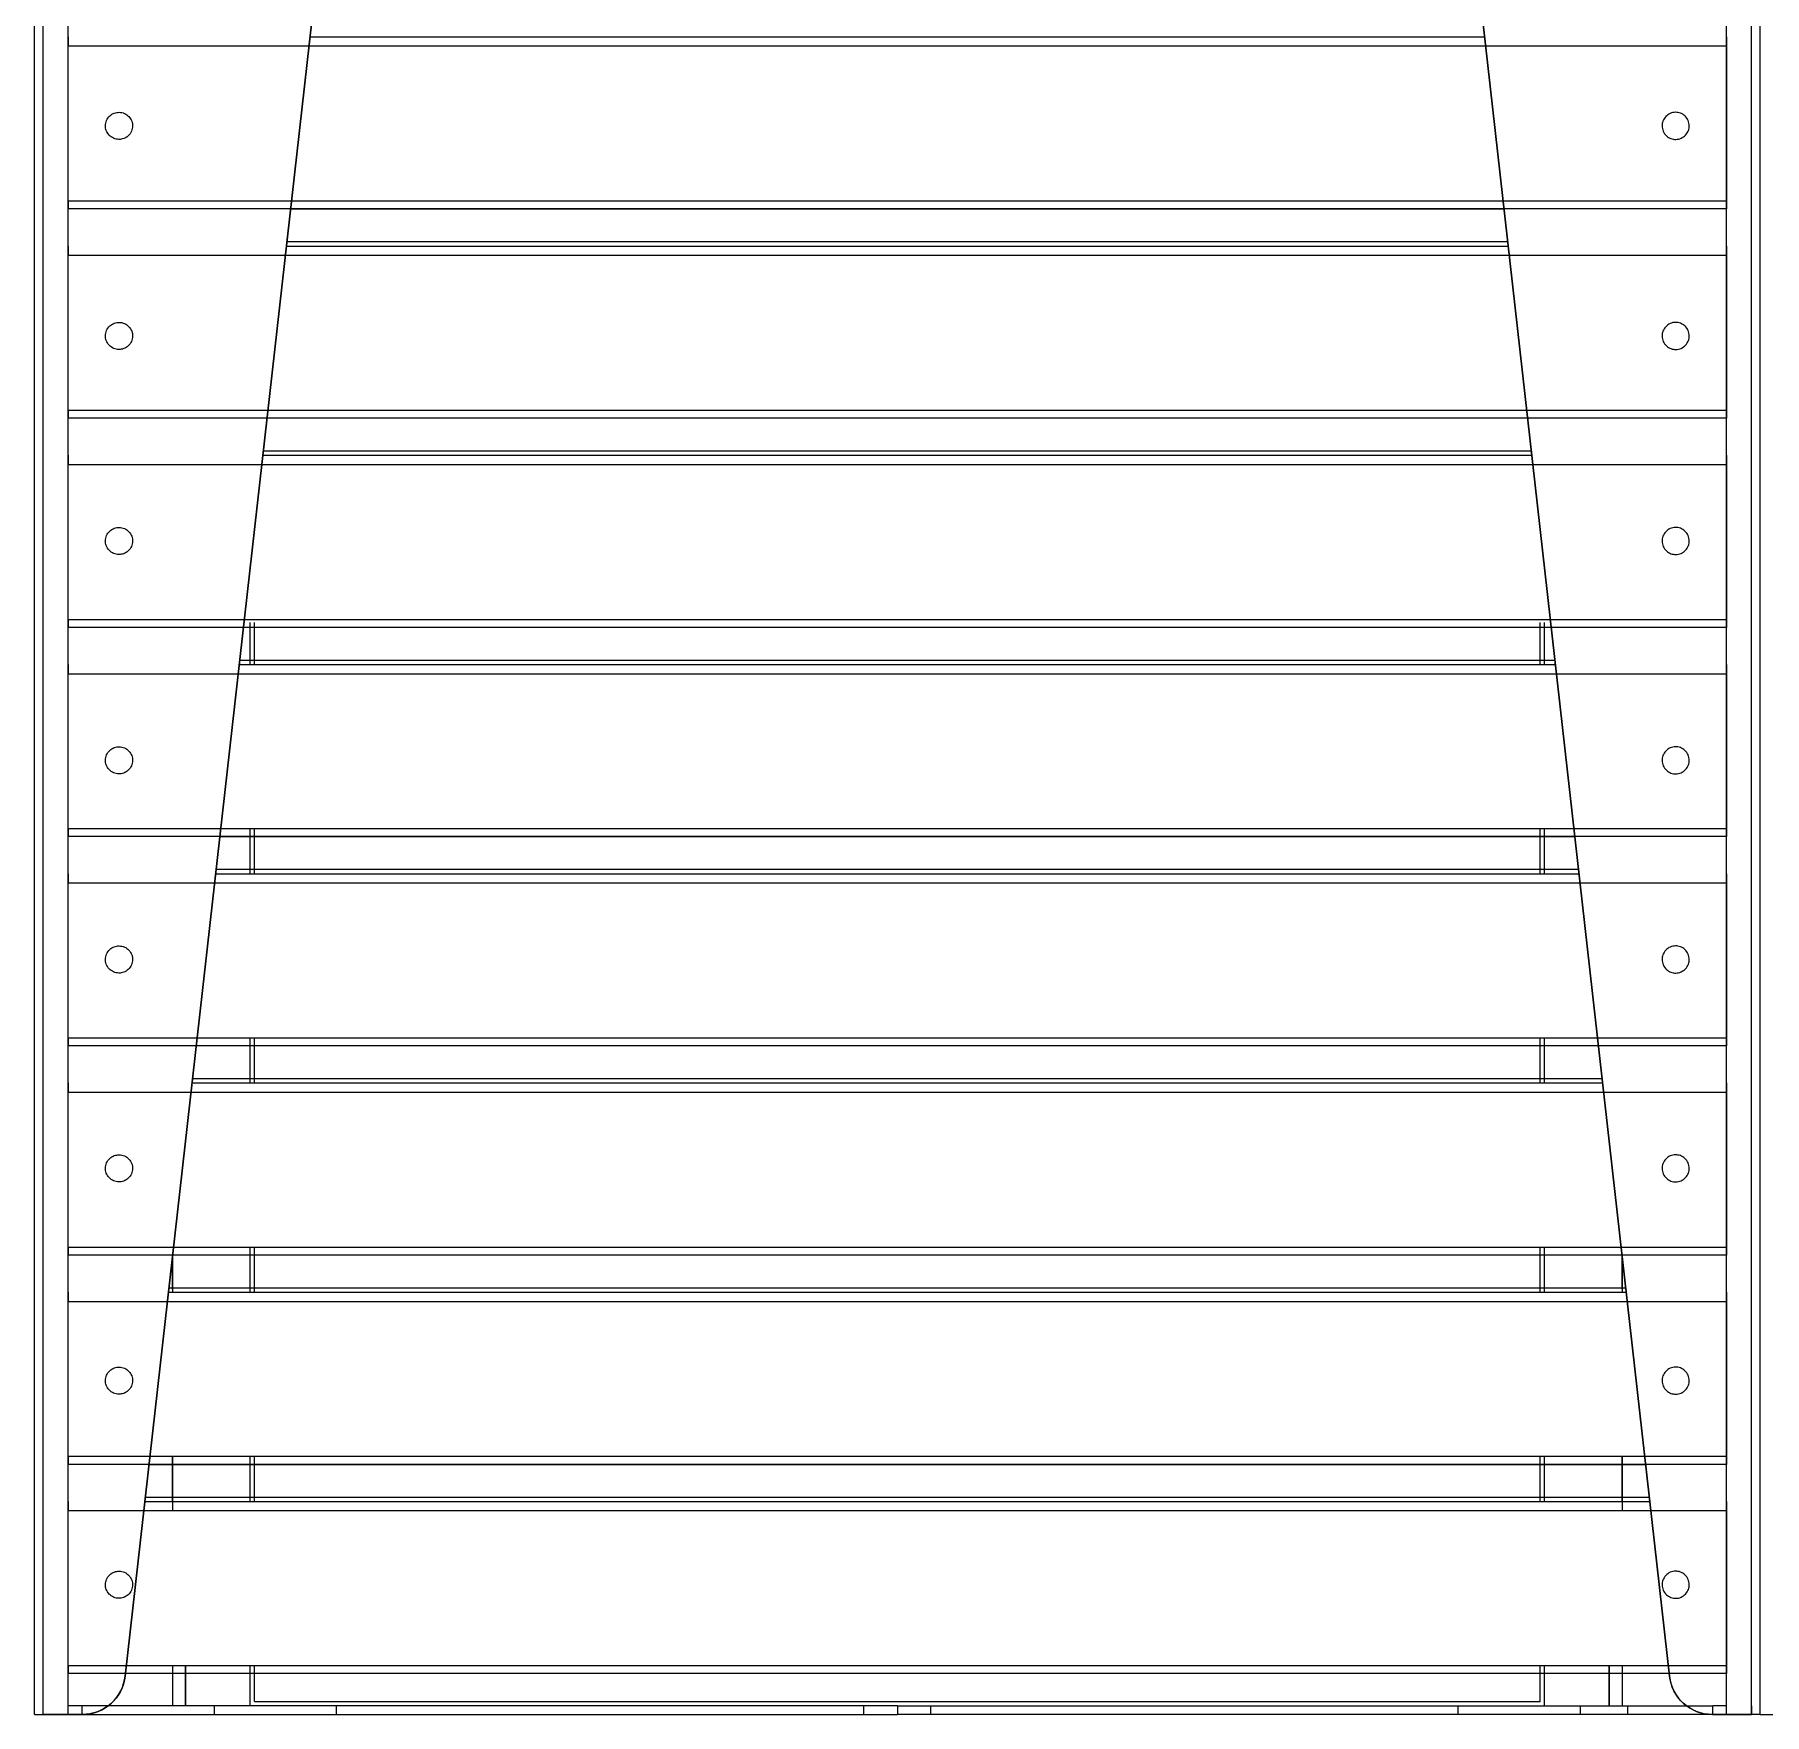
# Model space of a CAD drawing. Header units: millimetres. Extents: x 10366 to 28454, y 24552 to 29702.
# Drawn here: x 21334.5 to 21735.5, y 27511.7 to 27901.2 of the extents above; entities that cross this region are included whole.
import ezdxf

# ---------------------------------------------------------------- set-up
doc = ezdxf.new("R2010")
doc.units = ezdxf.units.MM
doc.header["$LTSCALE"] = 3
doc.layers.add('DomyÅ›lny', color=7, linetype='Continuous')

msp = doc.modelspace()

# ---------------------------------------------------------------- linework, layer by layer
at = {"layer": 'DomyÅ›lny'}
for p, q in [((21334.54, 27511.71), (21334.54, 28285.47)), ((21334.54, 27511.71), (21334.54, 28221.82)), ((21336.54, 27511.71), (21336.54, 28221.82)), ((21342.3, 27511.71), (21342.3, 28220.5)), ((21726.78, 27511.71), (21726.78, 28220.5)), ((21732.54, 27511.71), (21732.54, 28221.82)), ((21734.54, 27511.71), (21734.54, 28221.82)), ((21734.54, 27511.71), (21734.54, 28221.82)), ((21355.54, 27520.59), (21428.25, 28165.12)), ((21428.21, 28164.78), (21355.54, 27520.59)), ((21713.54, 27520.59), (21640.82, 28165.12)), ((21640.86, 28164.78), (21713.54, 27520.59)), ((21342.29, 27862.68), (21342.29, 27898.6)), ((21342.29, 27898.6), (21726.78, 27898.6)), ((21398.42, 27900.73), (21670.65, 27900.73)), ((21726.78, 27898.6), (21726.78, 27862.68)), ((21342.29, 27862.68), (21726.78, 27862.68)), ((21726.78, 27860.81), (21342.29, 27860.81)), ((21393.92, 27860.81), (21675.15, 27860.81)), ((21342.29, 27814.16), (21342.29, 27850.08)), ((21342.29, 27850.08), (21726.78, 27850.08)), ((21392.95, 27852.21), (21676.12, 27852.21)), ((21393.07, 27853.24), (21676.01, 27853.24)), ((21393.07, 27853.24), (21676.01, 27853.24)), ((21726.78, 27850.08), (21726.78, 27814.16)), ((21342.29, 27814.16), (21726.78, 27814.16)), ((21726.78, 27812.29), (21342.29, 27812.29)), ((21342.29, 27765.64), (21342.29, 27801.56)), ((21342.29, 27801.56), (21726.78, 27801.56)), ((21387.48, 27803.69), (21681.6, 27803.69)), ((21387.59, 27804.72), (21681.48, 27804.72)), ((21387.59, 27804.72), (21681.48, 27804.72)), ((21726.78, 27801.56), (21726.78, 27765.64)), ((21342.29, 27765.64), (21726.78, 27765.64)), ((21726.78, 27763.77), (21342.29, 27763.77)), ((21384.54, 27755.17), (21384.54, 27764.88)), ((21385.54, 27755.17), (21385.54, 27764.88)), ((21683.54, 27755.17), (21683.54, 27764.88)), ((21684.54, 27755.17), (21684.54, 27764.88)), ((21382, 27755.17), (21687.07, 27755.17)), ((21382.12, 27756.2), (21686.96, 27756.2)), ((21382.12, 27756.2), (21686.95, 27756.2)), ((21342.29, 27717.12), (21342.29, 27753.04)), ((21342.29, 27753.04), (21726.78, 27753.04)), ((21726.78, 27753.04), (21726.78, 27717.12)), ((21342.29, 27717.12), (21726.78, 27717.12)), ((21726.78, 27715.25), (21342.29, 27715.25)), ((21377.5, 27715.25), (21691.58, 27715.25)), ((21384.54, 27706.65), (21384.54, 27717.12)), ((21385.54, 27706.65), (21385.54, 27717.12)), ((21683.54, 27706.65), (21683.54, 27717.12)), ((21684.54, 27706.65), (21684.54, 27717.12)), ((21376.53, 27706.65), (21692.55, 27706.65)), ((21376.65, 27707.68), (21692.43, 27707.68)), ((21376.65, 27707.68), (21692.43, 27707.68)), ((21342.29, 27668.6), (21342.29, 27704.52)), ((21342.29, 27704.52), (21726.78, 27704.52)), ((21726.78, 27704.52), (21726.78, 27668.6)), ((21342.29, 27668.6), (21726.78, 27668.6)), ((21726.78, 27666.72), (21342.29, 27666.72)), ((21384.54, 27658.13), (21384.54, 27668.6)), ((21385.54, 27658.13), (21385.54, 27668.6)), ((21683.54, 27658.13), (21683.54, 27668.6)), ((21684.54, 27658.13), (21684.54, 27668.6)), ((21371.06, 27658.13), (21698.02, 27658.13)), ((21371.17, 27659.16), (21697.9, 27659.16)), ((21371.17, 27659.16), (21697.9, 27659.16)), ((21342.29, 27620.08), (21342.29, 27656)), ((21342.29, 27656), (21726.78, 27656)), ((21726.78, 27656), (21726.78, 27620.08)), ((21342.29, 27620.08), (21726.78, 27620.08)), ((21726.78, 27618.2), (21342.29, 27618.2)), ((21366.54, 27618.08), (21366.54, 27609.49)), ((21366.54, 27610.31), (21366.54, 27618.08)), ((21384.54, 27609.61), (21384.54, 27620.08)), ((21385.54, 27609.61), (21385.54, 27620.08)), ((21683.54, 27609.61), (21683.54, 27620.08)), ((21684.54, 27609.61), (21684.54, 27620.08)), ((21702.53, 27618.1), (21702.53, 27609.49)), ((21702.53, 27610.31), (21702.53, 27618.1)), ((21365.58, 27609.61), (21703.49, 27609.61)), ((21365.7, 27610.64), (21703.38, 27610.64)), ((21365.7, 27610.64), (21703.38, 27610.64)), ((21342.29, 27607.48), (21726.78, 27607.48)), ((21342.29, 27571.56), (21342.29, 27607.48)), ((21726.78, 27607.48), (21726.78, 27571.56)), ((21342.29, 27571.56), (21726.78, 27571.56)), ((21726.78, 27569.68), (21342.29, 27569.68)), ((21361.08, 27569.69), (21708, 27569.69)), ((21366.54, 27571.56), (21366.54, 27558.96)), ((21366.54, 27561.09), (21366.54, 27571.56)), ((21384.54, 27561.09), (21384.54, 27571.56)), ((21385.54, 27561.09), (21385.54, 27571.56)), ((21683.54, 27561.09), (21683.54, 27571.56)), ((21684.54, 27561.09), (21684.54, 27571.56)), ((21702.53, 27571.56), (21702.53, 27558.96)), ((21702.53, 27561.09), (21702.53, 27571.56)), ((21360.11, 27561.09), (21708.97, 27561.09)), ((21360.22, 27562.12), (21708.85, 27562.12)), ((21360.23, 27562.12), (21708.85, 27562.12)), ((21342.29, 27523.04), (21342.29, 27558.96)), ((21342.29, 27558.96), (21726.78, 27558.96)), ((21726.78, 27558.96), (21726.78, 27523.04)), ((21342.29, 27523.04), (21726.78, 27523.04)), ((21726.78, 27521.16), (21342.29, 27521.16)), ((21366.54, 27523.04), (21366.54, 27513.71)), ((21366.54, 27523.04), (21366.54, 27513.71)), ((21369.54, 27513.71), (21369.54, 27523.04)), ((21369.54, 27523.04), (21369.54, 27513.71)), ((21384.54, 27513.71), (21384.54, 27523.04)), ((21385.54, 27514.71), (21385.54, 27523.04)), ((21683.54, 27514.71), (21683.54, 27523.04)), ((21684.54, 27513.71), (21684.54, 27523.04)), ((21699.54, 27523.04), (21699.54, 27513.71)), ((21699.54, 27513.71), (21699.54, 27523.04)), ((21702.53, 27523.04), (21702.53, 27513.71)), ((21702.53, 27523.04), (21702.53, 27513.71)), ((21336.54, 27511.71), (21336.54, 27513.71)), ((21345.51, 27513.71), (21342.3, 27513.71)), ((21534.54, 27513.71), (21345.51, 27513.71)), ((21345.51, 27513.71), (21345.51, 27511.71)), ((21376.17, 27513.71), (21376.17, 27511.71)), ((21385.54, 27514.71), (21683.54, 27514.71)), ((21404.54, 27511.71), (21404.54, 27513.71)), ((21526.78, 27511.71), (21526.78, 27513.71)), ((21534.54, 27513.71), (21534.54, 27511.71)), ((21534.54, 27513.71), (21723.56, 27513.71)), ((21534.54, 27513.71), (21534.54, 27511.71)), ((21542.3, 27511.71), (21542.3, 27513.71)), ((21664.54, 27511.71), (21664.54, 27513.71)), ((21692.91, 27511.71), (21692.91, 27513.71)), ((21703.91, 27511.71), (21703.91, 27513.71)), ((21723.56, 27511.71), (21723.56, 27513.71)), ((21726.78, 27513.71), (21723.56, 27513.71)), ((21732.54, 27513.71), (21732.54, 27511.71)), ((21336.54, 27511.71), (21345.51, 27511.71)), ((21342.3, 27511.71), (21345.6, 27511.71)), ((21345.6, 27511.71), (21342.3, 27511.71)), ((21345.51, 27511.71), (21534.54, 27511.71)), ((21723.56, 27511.71), (21534.54, 27511.71)), ((21726.78, 27511.71), (21723.47, 27511.71)), ((21723.47, 27511.71), (21726.78, 27511.71)), ((21723.56, 27511.71), (21732.54, 27511.71))]:
    msp.add_line(p, q, dxfattribs=at)
for points in [[(21342.29, 27900.73, 0), (21342.29, 27900.7, 0), (21342.29, 27900.6, 0), (21342.29, 27900.17, 0), (21342.29, 27898.6, 0)], [(21726.78, 27900.73, 0), (21726.78, 27900.7, 0), (21726.78, 27900.6, 0), (21726.78, 27900.17, 0), (21726.78, 27898.6, 0)], [(21342.29, 27862.68, 0), (21342.29, 27861.29, 0), (21342.29, 27860.91, 0), (21342.29, 27860.82, 0), (21342.29, 27860.81, 0), (21342.29, 27860.81, 0), (21342.29, 27860.81, 0), (21342.29, 27860.81, 0), (21342.29, 27860.81, 0), (21342.29, 27860.81, 0), (21342.29, 27860.81, 0), (21342.29, 27860.81, 0), (21342.29, 27860.81, 0), (21342.29, 27860.81, 0), (21342.29, 27860.81, 0), (21342.29, 27860.81, 0), (21342.29, 27860.81, 0), (21342.29, 27860.81, 0), (21342.29, 27860.81, 0), (21342.29, 27860.81, 0), (21342.29, 27860.81, 0), (21342.29, 27860.81, 0), (21342.29, 27860.81, 0)], [(21726.78, 27862.68, 0), (21726.78, 27861.29, 0), (21726.78, 27860.91, 0), (21726.78, 27860.82, 0), (21726.78, 27860.81, 0), (21726.78, 27860.81, 0), (21726.78, 27860.81, 0), (21726.78, 27860.81, 0), (21726.78, 27860.81, 0), (21726.78, 27860.81, 0), (21726.78, 27860.81, 0), (21726.78, 27860.81, 0), (21726.78, 27860.81, 0), (21726.78, 27860.81, 0), (21726.78, 27860.81, 0), (21726.78, 27860.81, 0), (21726.78, 27860.81, 0), (21726.78, 27860.81, 0), (21726.78, 27860.81, 0), (21726.78, 27860.81, 0), (21726.78, 27860.81, 0), (21726.78, 27860.81, 0), (21726.78, 27860.81, 0)], [(21342.29, 27852.21, 0), (21342.29, 27852.18, 0), (21342.29, 27852.08, 0), (21342.29, 27851.65, 0), (21342.29, 27850.08, 0)], [(21726.78, 27852.21, 0), (21726.78, 27852.18, 0), (21726.78, 27852.08, 0), (21726.78, 27851.65, 0), (21726.78, 27850.08, 0)], [(21342.29, 27814.16, 0), (21342.29, 27812.77, 0), (21342.29, 27812.39, 0), (21342.29, 27812.3, 0), (21342.29, 27812.29, 0), (21342.29, 27812.29, 0), (21342.29, 27812.29, 0), (21342.29, 27812.29, 0), (21342.29, 27812.29, 0), (21342.29, 27812.29, 0), (21342.29, 27812.29, 0), (21342.29, 27812.29, 0), (21342.29, 27812.29, 0), (21342.29, 27812.29, 0), (21342.29, 27812.29, 0), (21342.29, 27812.29, 0), (21342.29, 27812.29, 0), (21342.29, 27812.29, 0), (21342.29, 27812.29, 0), (21342.29, 27812.29, 0), (21342.29, 27812.29, 0), (21342.29, 27812.29, 0), (21342.29, 27812.29, 0)], [(21726.78, 27814.16, 0), (21726.78, 27812.77, 0), (21726.78, 27812.39, 0), (21726.78, 27812.3, 0), (21726.78, 27812.29, 0), (21726.78, 27812.29, 0), (21726.78, 27812.29, 0), (21726.78, 27812.29, 0), (21726.78, 27812.29, 0), (21726.78, 27812.29, 0), (21726.78, 27812.29, 0), (21726.78, 27812.29, 0), (21726.78, 27812.29, 0), (21726.78, 27812.29, 0), (21726.78, 27812.29, 0), (21726.78, 27812.29, 0), (21726.78, 27812.29, 0), (21726.78, 27812.29, 0), (21726.78, 27812.29, 0), (21726.78, 27812.29, 0), (21726.78, 27812.29, 0), (21726.78, 27812.29, 0), (21726.78, 27812.29, 0)], [(21342.29, 27803.69, 0), (21342.29, 27803.66, 0), (21342.29, 27803.56, 0), (21342.29, 27803.13, 0), (21342.29, 27801.56, 0)], [(21726.78, 27803.69, 0), (21726.78, 27803.66, 0), (21726.78, 27803.56, 0), (21726.78, 27803.13, 0), (21726.78, 27801.56, 0)], [(21342.29, 27765.64, 0), (21342.29, 27764.25, 0), (21342.29, 27763.87, 0), (21342.29, 27763.78, 0), (21342.29, 27763.77, 0), (21342.29, 27763.77, 0), (21342.29, 27763.77, 0), (21342.29, 27763.77, 0), (21342.29, 27763.77, 0), (21342.29, 27763.77, 0), (21342.29, 27763.77, 0), (21342.29, 27763.77, 0), (21342.29, 27763.77, 0), (21342.29, 27763.77, 0), (21342.29, 27763.77, 0), (21342.29, 27763.77, 0), (21342.29, 27763.77, 0), (21342.29, 27763.77, 0), (21342.29, 27763.77, 0), (21342.29, 27763.77, 0), (21342.29, 27763.77, 0), (21342.29, 27763.77, 0), (21342.29, 27763.77, 0)], [(21726.78, 27765.64, 0), (21726.78, 27764.25, 0), (21726.78, 27763.87, 0), (21726.78, 27763.78, 0), (21726.78, 27763.77, 0), (21726.78, 27763.77, 0), (21726.78, 27763.77, 0), (21726.78, 27763.77, 0), (21726.78, 27763.77, 0), (21726.78, 27763.77, 0), (21726.78, 27763.77, 0), (21726.78, 27763.77, 0), (21726.78, 27763.77, 0), (21726.78, 27763.77, 0), (21726.78, 27763.77, 0), (21726.78, 27763.77, 0), (21726.78, 27763.77, 0), (21726.78, 27763.77, 0), (21726.78, 27763.77, 0), (21726.78, 27763.77, 0), (21726.78, 27763.77, 0), (21726.78, 27763.77, 0), (21726.78, 27763.77, 0)], [(21342.29, 27755.17, 0), (21342.29, 27755.14, 0), (21342.29, 27755.04, 0), (21342.29, 27754.61, 0), (21342.29, 27753.04, 0)], [(21726.78, 27755.17, 0), (21726.78, 27755.14, 0), (21726.78, 27755.04, 0), (21726.78, 27754.61, 0), (21726.78, 27753.04, 0)], [(21342.29, 27717.12, 0), (21342.29, 27715.73, 0), (21342.29, 27715.35, 0), (21342.29, 27715.26, 0), (21342.29, 27715.25, 0), (21342.29, 27715.25, 0), (21342.29, 27715.25, 0), (21342.29, 27715.25, 0), (21342.29, 27715.25, 0), (21342.29, 27715.25, 0), (21342.29, 27715.25, 0), (21342.29, 27715.25, 0), (21342.29, 27715.25, 0), (21342.29, 27715.25, 0), (21342.29, 27715.25, 0), (21342.29, 27715.25, 0), (21342.29, 27715.25, 0), (21342.29, 27715.25, 0), (21342.29, 27715.25, 0), (21342.29, 27715.25, 0), (21342.29, 27715.25, 0), (21342.29, 27715.25, 0), (21342.29, 27715.25, 0)], [(21726.78, 27717.12, 0), (21726.78, 27715.73, 0), (21726.78, 27715.35, 0), (21726.78, 27715.26, 0), (21726.78, 27715.25, 0), (21726.78, 27715.25, 0), (21726.78, 27715.25, 0), (21726.78, 27715.25, 0), (21726.78, 27715.25, 0), (21726.78, 27715.25, 0), (21726.78, 27715.25, 0), (21726.78, 27715.25, 0), (21726.78, 27715.25, 0), (21726.78, 27715.25, 0), (21726.78, 27715.25, 0), (21726.78, 27715.25, 0), (21726.78, 27715.25, 0), (21726.78, 27715.25, 0), (21726.78, 27715.25, 0), (21726.78, 27715.25, 0), (21726.78, 27715.25, 0), (21726.78, 27715.25, 0), (21726.78, 27715.25, 0)], [(21342.29, 27706.65, 0), (21342.29, 27706.62, 0), (21342.29, 27706.52, 0), (21342.29, 27706.09, 0), (21342.29, 27704.52, 0)], [(21726.78, 27706.65, 0), (21726.78, 27706.62, 0), (21726.78, 27706.52, 0), (21726.78, 27706.09, 0), (21726.78, 27704.52, 0)], [(21342.29, 27668.6, 0), (21342.29, 27667.21, 0), (21342.29, 27666.83, 0), (21342.29, 27666.74, 0), (21342.29, 27666.73, 0), (21342.29, 27666.72, 0), (21342.29, 27666.72, 0), (21342.29, 27666.72, 0), (21342.29, 27666.72, 0), (21342.29, 27666.72, 0), (21342.29, 27666.72, 0), (21342.29, 27666.72, 0), (21342.29, 27666.72, 0), (21342.29, 27666.72, 0), (21342.29, 27666.72, 0), (21342.29, 27666.72, 0), (21342.29, 27666.72, 0), (21342.29, 27666.72, 0), (21342.29, 27666.72, 0), (21342.29, 27666.72, 0), (21342.29, 27666.72, 0), (21342.29, 27666.73, 0), (21342.29, 27666.73, 0)], [(21726.78, 27668.6, 0), (21726.78, 27667.21, 0), (21726.78, 27666.83, 0), (21726.78, 27666.74, 0), (21726.78, 27666.73, 0), (21726.78, 27666.72, 0), (21726.78, 27666.72, 0), (21726.78, 27666.72, 0), (21726.78, 27666.72, 0), (21726.78, 27666.72, 0), (21726.78, 27666.72, 0), (21726.78, 27666.72, 0), (21726.78, 27666.72, 0), (21726.78, 27666.72, 0), (21726.78, 27666.72, 0), (21726.78, 27666.72, 0), (21726.78, 27666.72, 0), (21726.78, 27666.72, 0), (21726.78, 27666.72, 0), (21726.78, 27666.72, 0), (21726.78, 27666.72, 0), (21726.78, 27666.73, 0), (21726.78, 27666.73, 0)], [(21342.29, 27658.13, 0), (21342.29, 27658.1, 0), (21342.29, 27658, 0), (21342.29, 27657.57, 0), (21342.29, 27656, 0)], [(21726.78, 27658.13, 0), (21726.78, 27658.1, 0), (21726.78, 27658, 0), (21726.78, 27657.57, 0), (21726.78, 27656, 0)], [(21342.29, 27620.08, 0), (21342.29, 27618.69, 0), (21342.29, 27618.31, 0), (21342.29, 27618.22, 0), (21342.29, 27618.21, 0), (21342.29, 27618.2, 0), (21342.29, 27618.2, 0), (21342.29, 27618.2, 0), (21342.29, 27618.2, 0), (21342.29, 27618.2, 0), (21342.29, 27618.2, 0), (21342.29, 27618.2, 0), (21342.29, 27618.2, 0), (21342.29, 27618.2, 0), (21342.29, 27618.2, 0), (21342.29, 27618.2, 0), (21342.29, 27618.2, 0), (21342.29, 27618.2, 0), (21342.29, 27618.2, 0), (21342.29, 27618.2, 0), (21342.29, 27618.2, 0), (21342.29, 27618.21, 0), (21342.29, 27618.21, 0)], [(21726.78, 27620.08, 0), (21726.78, 27618.69, 0), (21726.78, 27618.31, 0), (21726.78, 27618.22, 0), (21726.78, 27618.21, 0), (21726.78, 27618.2, 0), (21726.78, 27618.2, 0), (21726.78, 27618.2, 0), (21726.78, 27618.2, 0), (21726.78, 27618.2, 0), (21726.78, 27618.2, 0), (21726.78, 27618.2, 0), (21726.78, 27618.2, 0), (21726.78, 27618.2, 0), (21726.78, 27618.2, 0), (21726.78, 27618.2, 0), (21726.78, 27618.2, 0), (21726.78, 27618.2, 0), (21726.78, 27618.2, 0), (21726.78, 27618.2, 0), (21726.78, 27618.2, 0), (21726.78, 27618.21, 0), (21726.78, 27618.21, 0)], [(21342.29, 27609.61, 0), (21342.29, 27609.58, 0), (21342.29, 27609.48, 0), (21342.29, 27609.05, 0), (21342.29, 27607.48, 0)], [(21726.78, 27609.61, 0), (21726.78, 27609.58, 0), (21726.78, 27609.48, 0), (21726.78, 27609.05, 0), (21726.78, 27607.48, 0)], [(21342.29, 27571.56, 0), (21342.29, 27570.17, 0), (21342.29, 27569.79, 0), (21342.29, 27569.7, 0), (21342.29, 27569.69, 0), (21342.29, 27569.68, 0), (21342.29, 27569.68, 0), (21342.29, 27569.68, 0), (21342.29, 27569.68, 0), (21342.29, 27569.68, 0), (21342.29, 27569.68, 0), (21342.29, 27569.68, 0), (21342.29, 27569.68, 0), (21342.29, 27569.68, 0), (21342.29, 27569.68, 0), (21342.29, 27569.68, 0), (21342.29, 27569.68, 0), (21342.29, 27569.68, 0), (21342.29, 27569.68, 0), (21342.29, 27569.68, 0), (21342.29, 27569.68, 0), (21342.29, 27569.69, 0), (21342.29, 27569.69, 0)], [(21726.78, 27571.56, 0), (21726.78, 27570.17, 0), (21726.78, 27569.79, 0), (21726.78, 27569.7, 0), (21726.78, 27569.69, 0), (21726.78, 27569.68, 0), (21726.78, 27569.68, 0), (21726.78, 27569.68, 0), (21726.78, 27569.68, 0), (21726.78, 27569.68, 0), (21726.78, 27569.68, 0), (21726.78, 27569.68, 0), (21726.78, 27569.68, 0), (21726.78, 27569.68, 0), (21726.78, 27569.68, 0), (21726.78, 27569.68, 0), (21726.78, 27569.68, 0), (21726.78, 27569.68, 0), (21726.78, 27569.68, 0), (21726.78, 27569.68, 0), (21726.78, 27569.68, 0), (21726.78, 27569.69, 0), (21726.78, 27569.69, 0)], [(21342.29, 27561.09, 0), (21342.29, 27561.06, 0), (21342.29, 27560.96, 0), (21342.29, 27560.53, 0), (21342.29, 27558.96, 0)], [(21726.78, 27561.09, 0), (21726.78, 27561.06, 0), (21726.78, 27560.96, 0), (21726.78, 27560.53, 0), (21726.78, 27558.96, 0)], [(21342.29, 27523.04, 0), (21342.29, 27521.65, 0), (21342.29, 27521.27, 0), (21342.29, 27521.18, 0), (21342.29, 27521.17, 0), (21342.29, 27521.16, 0), (21342.29, 27521.16, 0), (21342.29, 27521.16, 0), (21342.29, 27521.16, 0), (21342.29, 27521.16, 0), (21342.29, 27521.16, 0), (21342.29, 27521.16, 0), (21342.29, 27521.16, 0), (21342.29, 27521.16, 0), (21342.29, 27521.16, 0), (21342.29, 27521.16, 0), (21342.29, 27521.16, 0), (21342.29, 27521.16, 0), (21342.29, 27521.16, 0), (21342.29, 27521.16, 0), (21342.29, 27521.16, 0), (21342.29, 27521.17, 0), (21342.29, 27521.17, 0)], [(21726.78, 27523.04, 0), (21726.78, 27521.65, 0), (21726.78, 27521.27, 0), (21726.78, 27521.18, 0), (21726.78, 27521.17, 0), (21726.78, 27521.16, 0), (21726.78, 27521.16, 0), (21726.78, 27521.16, 0), (21726.78, 27521.16, 0), (21726.78, 27521.16, 0), (21726.78, 27521.16, 0), (21726.78, 27521.16, 0), (21726.78, 27521.16, 0), (21726.78, 27521.16, 0), (21726.78, 27521.16, 0), (21726.78, 27521.16, 0), (21726.78, 27521.16, 0), (21726.78, 27521.16, 0), (21726.78, 27521.16, 0), (21726.78, 27521.16, 0), (21726.78, 27521.16, 0), (21726.78, 27521.17, 0), (21726.78, 27521.17, 0)], [(21355.54, 27520.59, 0), (21355.39, 27519.66, 0), (21355.16, 27518.76, 0), (21354.84, 27517.88, 0), (21354.45, 27517.04, 0), (21353.98, 27516.25, 0), (21353.44, 27515.5, 0), (21352.84, 27514.81, 0), (21352.19, 27514.18, 0), (21351.48, 27513.61, 0), (21350.72, 27513.12, 0), (21349.93, 27512.69, 0), (21349.1, 27512.34, 0), (21348.25, 27512.06, 0), (21347.38, 27511.87, 0), (21346.51, 27511.75, 0), (21345.6, 27511.71, 0)], [(21345.6, 27511.71, 0), (21346.54, 27511.75, 0), (21347.47, 27511.88, 0), (21348.37, 27512.1, 0), (21349.25, 27512.4, 0), (21350.1, 27512.77, 0), (21350.9, 27513.22, 0), (21351.65, 27513.74, 0), (21352.35, 27514.33, 0), (21352.99, 27514.97, 0), (21353.57, 27515.67, 0), (21354.08, 27516.4, 0), (21354.52, 27517.19, 0), (21354.89, 27518, 0), (21355.18, 27518.84, 0), (21355.4, 27519.69, 0), (21355.54, 27520.59, 0)], [(21723.47, 27511.71, 0), (21722.53, 27511.75, 0), (21721.61, 27511.88, 0), (21720.7, 27512.1, 0), (21719.82, 27512.4, 0), (21718.98, 27512.77, 0), (21718.18, 27513.22, 0), (21717.42, 27513.74, 0), (21716.72, 27514.33, 0), (21716.08, 27514.97, 0), (21715.5, 27515.67, 0), (21714.99, 27516.4, 0), (21714.55, 27517.19, 0), (21714.19, 27518, 0), (21713.89, 27518.84, 0), (21713.68, 27519.69, 0), (21713.54, 27520.59, 0)], [(21713.54, 27520.59, 0), (21713.69, 27519.66, 0), (21713.92, 27518.76, 0), (21714.23, 27517.88, 0), (21714.63, 27517.04, 0), (21715.1, 27516.25, 0), (21715.63, 27515.5, 0), (21716.23, 27514.81, 0), (21716.89, 27514.18, 0), (21717.6, 27513.61, 0), (21718.36, 27513.12, 0), (21719.15, 27512.69, 0), (21719.98, 27512.34, 0), (21720.82, 27512.06, 0), (21721.7, 27511.87, 0), (21722.57, 27511.75, 0), (21723.47, 27511.71, 0)], [(21334.54, 27511.71, 0), (21334.54, 27511.71, 0), (21334.54, 27511.71, 0), (21334.54, 27511.71, 0), (21334.54, 27511.71, 0), (21334.54, 27511.71, 0), (21334.54, 27511.71, 0), (21334.54, 27511.71, 0), (21334.54, 27511.71, 0), (21334.54, 27511.71, 0), (21334.54, 27511.71, 0), (21334.55, 27511.71, 0), (21334.68, 27511.71, 0), (21335.33, 27511.71, 0), (21342.3, 27511.71, 0)], [(21342.3, 27511.71, 0), (21336.54, 27511.71, 0)], [(21726.78, 27511.71, 0), (21732.54, 27511.71, 0)], [(21734.54, 27511.71, 0), (21734.54, 27511.71, 0), (21734.54, 27511.71, 0), (21734.54, 27511.71, 0), (21734.54, 27511.71, 0), (21734.54, 27511.71, 0), (21734.54, 27511.71, 0), (21734.54, 27511.71, 0), (21734.54, 27511.71, 0), (21734.54, 27511.71, 0), (21734.53, 27511.71, 0), (21734.52, 27511.71, 0), (21734.39, 27511.71, 0), (21733.74, 27511.71, 0), (21726.78, 27511.71, 0)], [(21734.54, 27511.71, 0), (21734.54, 27511.71, 0), (21734.54, 27511.71, 0), (21734.54, 27511.71, 0), (21734.54, 27511.71, 0), (21734.54, 27511.71, 0), (21734.54, 27511.71, 0), (21734.54, 27511.71, 0), (21734.54, 27511.71, 0), (21734.54, 27511.71, 0), (21734.54, 27511.71, 0), (21734.55, 27511.71, 0), (21734.68, 27511.71, 0), (21735.33, 27511.71, 0), (21742.3, 27511.71, 0)]]:
    msp.add_polyline3d(points, dxfattribs=at)
for points in [[(21351, 27879.55, 0), (21350.96, 27879.83, 0), (21350.95, 27880.12, 0), (21350.97, 27880.42, 0), (21351.02, 27880.73, 0), (21351.1, 27881.03, 0), (21351.21, 27881.33, 0), (21351.36, 27881.62, 0), (21351.53, 27881.9, 0), (21351.73, 27882.15, 0), (21351.96, 27882.38, 0), (21352.21, 27882.59, 0), (21352.47, 27882.77, 0), (21352.74, 27882.91, 0), (21353.02, 27883.03, 0), (21353.3, 27883.12, 0), (21353.57, 27883.18, 0), (21353.85, 27883.21, 0), (21354.15, 27883.22, 0), (21354.45, 27883.2, 0), (21354.75, 27883.16, 0), (21355.06, 27883.08, 0), (21355.36, 27882.96, 0), (21355.65, 27882.82, 0), (21355.92, 27882.65, 0), (21356.18, 27882.44, 0), (21356.41, 27882.22, 0), (21356.62, 27881.97, 0), (21356.79, 27881.71, 0), (21356.94, 27881.44, 0), (21357.06, 27881.17, 0), (21357.15, 27880.89, 0), (21357.21, 27880.61, 0), (21357.24, 27880.33, 0), (21357.25, 27880.04, 0), (21357.24, 27879.74, 0), (21357.19, 27879.43, 0), (21357.11, 27879.13, 0), (21356.99, 27878.83, 0), (21356.85, 27878.54, 0), (21356.68, 27878.26, 0), (21356.47, 27878.01, 0), (21356.25, 27877.78, 0), (21356, 27877.57, 0), (21355.74, 27877.39, 0), (21355.47, 27877.25, 0), (21355.19, 27877.13, 0), (21354.91, 27877.04, 0), (21354.64, 27876.98, 0), (21354.35, 27876.95, 0), (21354.06, 27876.94, 0), (21353.76, 27876.96, 0), (21353.46, 27877, 0), (21353.15, 27877.08, 0), (21352.85, 27877.2, 0), (21352.56, 27877.34, 0), (21352.28, 27877.51, 0), (21352.03, 27877.72, 0), (21351.8, 27877.94, 0), (21351.59, 27878.19, 0), (21351.41, 27878.45, 0), (21351.27, 27878.72, 0), (21351.15, 27878.99, 0), (21351.06, 27879.27, 0)], [(21718.07, 27879.55, 0), (21718.11, 27879.83, 0), (21718.12, 27880.12, 0), (21718.1, 27880.42, 0), (21718.05, 27880.73, 0), (21717.97, 27881.03, 0), (21717.86, 27881.33, 0), (21717.71, 27881.62, 0), (21717.54, 27881.9, 0), (21717.34, 27882.15, 0), (21717.11, 27882.38, 0), (21716.87, 27882.59, 0), (21716.61, 27882.77, 0), (21716.33, 27882.91, 0), (21716.06, 27883.03, 0), (21715.78, 27883.12, 0), (21715.5, 27883.18, 0), (21715.22, 27883.21, 0), (21714.93, 27883.22, 0), (21714.63, 27883.2, 0), (21714.32, 27883.16, 0), (21714.01, 27883.08, 0), (21713.71, 27882.96, 0), (21713.42, 27882.82, 0), (21713.15, 27882.65, 0), (21712.89, 27882.44, 0), (21712.66, 27882.22, 0), (21712.45, 27881.97, 0), (21712.28, 27881.71, 0), (21712.13, 27881.44, 0), (21712.01, 27881.17, 0), (21711.92, 27880.89, 0), (21711.86, 27880.61, 0), (21711.83, 27880.33, 0), (21711.82, 27880.04, 0), (21711.84, 27879.74, 0), (21711.89, 27879.43, 0), (21711.97, 27879.13, 0), (21712.08, 27878.83, 0), (21712.22, 27878.54, 0), (21712.4, 27878.26, 0), (21712.6, 27878.01, 0), (21712.82, 27877.78, 0), (21713.07, 27877.57, 0), (21713.33, 27877.39, 0), (21713.6, 27877.25, 0), (21713.88, 27877.13, 0), (21714.16, 27877.04, 0), (21714.44, 27876.98, 0), (21714.72, 27876.95, 0), (21715.01, 27876.94, 0), (21715.31, 27876.96, 0), (21715.62, 27877, 0), (21715.92, 27877.08, 0), (21716.22, 27877.2, 0), (21716.51, 27877.34, 0), (21716.79, 27877.51, 0), (21717.04, 27877.72, 0), (21717.28, 27877.94, 0), (21717.48, 27878.19, 0), (21717.66, 27878.45, 0), (21717.81, 27878.72, 0), (21717.92, 27878.99, 0), (21718.01, 27879.27, 0)], [(21351, 27830.84, 0), (21350.96, 27831.12, 0), (21350.95, 27831.41, 0), (21350.97, 27831.71, 0), (21351.02, 27832.01, 0), (21351.1, 27832.32, 0), (21351.21, 27832.62, 0), (21351.36, 27832.91, 0), (21351.53, 27833.18, 0), (21351.73, 27833.44, 0), (21351.96, 27833.67, 0), (21352.21, 27833.87, 0), (21352.47, 27834.05, 0), (21352.74, 27834.2, 0), (21353.02, 27834.32, 0), (21353.3, 27834.4, 0), (21353.57, 27834.46, 0), (21353.85, 27834.5, 0), (21354.15, 27834.51, 0), (21354.45, 27834.49, 0), (21354.75, 27834.44, 0), (21355.06, 27834.36, 0), (21355.36, 27834.25, 0), (21355.65, 27834.11, 0), (21355.92, 27833.93, 0), (21356.18, 27833.73, 0), (21356.41, 27833.51, 0), (21356.62, 27833.26, 0), (21356.79, 27833, 0), (21356.94, 27832.73, 0), (21357.06, 27832.45, 0), (21357.15, 27832.17, 0), (21357.21, 27831.9, 0), (21357.24, 27831.62, 0), (21357.25, 27831.32, 0), (21357.24, 27831.02, 0), (21357.19, 27830.72, 0), (21357.11, 27830.41, 0), (21356.99, 27830.11, 0), (21356.85, 27829.83, 0), (21356.68, 27829.55, 0), (21356.47, 27829.3, 0), (21356.25, 27829.06, 0), (21356, 27828.86, 0), (21355.74, 27828.68, 0), (21355.47, 27828.53, 0), (21355.19, 27828.42, 0), (21354.91, 27828.33, 0), (21354.64, 27828.27, 0), (21354.35, 27828.23, 0), (21354.06, 27828.22, 0), (21353.76, 27828.24, 0), (21353.46, 27828.29, 0), (21353.15, 27828.37, 0), (21352.85, 27828.48, 0), (21352.56, 27828.63, 0), (21352.28, 27828.8, 0), (21352.03, 27829, 0), (21351.8, 27829.23, 0), (21351.59, 27829.47, 0), (21351.41, 27829.73, 0), (21351.27, 27830, 0), (21351.15, 27830.28, 0), (21351.06, 27830.56, 0)], [(21718.07, 27830.84, 0), (21718.11, 27831.12, 0), (21718.12, 27831.41, 0), (21718.1, 27831.71, 0), (21718.05, 27832.01, 0), (21717.97, 27832.32, 0), (21717.86, 27832.62, 0), (21717.71, 27832.91, 0), (21717.54, 27833.18, 0), (21717.34, 27833.44, 0), (21717.11, 27833.67, 0), (21716.87, 27833.87, 0), (21716.61, 27834.05, 0), (21716.33, 27834.2, 0), (21716.06, 27834.32, 0), (21715.78, 27834.4, 0), (21715.5, 27834.46, 0), (21715.22, 27834.5, 0), (21714.93, 27834.51, 0), (21714.63, 27834.49, 0), (21714.32, 27834.44, 0), (21714.01, 27834.36, 0), (21713.71, 27834.25, 0), (21713.42, 27834.11, 0), (21713.15, 27833.93, 0), (21712.89, 27833.73, 0), (21712.66, 27833.51, 0), (21712.45, 27833.26, 0), (21712.28, 27833, 0), (21712.13, 27832.73, 0), (21712.01, 27832.45, 0), (21711.92, 27832.17, 0), (21711.86, 27831.9, 0), (21711.83, 27831.62, 0), (21711.82, 27831.32, 0), (21711.84, 27831.02, 0), (21711.89, 27830.72, 0), (21711.97, 27830.41, 0), (21712.08, 27830.11, 0), (21712.22, 27829.83, 0), (21712.4, 27829.55, 0), (21712.6, 27829.3, 0), (21712.82, 27829.06, 0), (21713.07, 27828.86, 0), (21713.33, 27828.68, 0), (21713.6, 27828.53, 0), (21713.88, 27828.42, 0), (21714.16, 27828.33, 0), (21714.44, 27828.27, 0), (21714.72, 27828.23, 0), (21715.01, 27828.22, 0), (21715.31, 27828.24, 0), (21715.62, 27828.29, 0), (21715.92, 27828.37, 0), (21716.22, 27828.48, 0), (21716.51, 27828.63, 0), (21716.79, 27828.8, 0), (21717.04, 27829, 0), (21717.28, 27829.23, 0), (21717.48, 27829.47, 0), (21717.66, 27829.73, 0), (21717.81, 27830, 0), (21717.92, 27830.28, 0), (21718.01, 27830.56, 0)], [(21351, 27783.28, 0), (21350.96, 27783.57, 0), (21350.95, 27783.86, 0), (21350.97, 27784.16, 0), (21351.02, 27784.46, 0), (21351.1, 27784.77, 0), (21351.21, 27785.07, 0), (21351.36, 27785.36, 0), (21351.53, 27785.63, 0), (21351.73, 27785.89, 0), (21351.96, 27786.12, 0), (21352.21, 27786.32, 0), (21352.47, 27786.5, 0), (21352.74, 27786.65, 0), (21353.02, 27786.77, 0), (21353.3, 27786.85, 0), (21353.57, 27786.91, 0), (21353.85, 27786.95, 0), (21354.15, 27786.96, 0), (21354.45, 27786.94, 0), (21354.75, 27786.89, 0), (21355.06, 27786.81, 0), (21355.36, 27786.7, 0), (21355.65, 27786.55, 0), (21355.92, 27786.38, 0), (21356.18, 27786.18, 0), (21356.41, 27785.95, 0), (21356.62, 27785.71, 0), (21356.79, 27785.45, 0), (21356.94, 27785.18, 0), (21357.06, 27784.9, 0), (21357.15, 27784.62, 0), (21357.21, 27784.35, 0), (21357.24, 27784.06, 0), (21357.25, 27783.77, 0), (21357.24, 27783.47, 0), (21357.19, 27783.17, 0), (21357.11, 27782.86, 0), (21356.99, 27782.56, 0), (21356.85, 27782.27, 0), (21356.68, 27782, 0), (21356.47, 27781.74, 0), (21356.25, 27781.51, 0), (21356, 27781.31, 0), (21355.74, 27781.13, 0), (21355.47, 27780.98, 0), (21355.19, 27780.86, 0), (21354.91, 27780.78, 0), (21354.64, 27780.72, 0), (21354.35, 27780.68, 0), (21354.06, 27780.67, 0), (21353.76, 27780.69, 0), (21353.46, 27780.74, 0), (21353.15, 27780.82, 0), (21352.85, 27780.93, 0), (21352.56, 27781.08, 0), (21352.28, 27781.25, 0), (21352.03, 27781.45, 0), (21351.8, 27781.68, 0), (21351.59, 27781.92, 0), (21351.41, 27782.18, 0), (21351.27, 27782.45, 0), (21351.15, 27782.73, 0), (21351.06, 27783.01, 0)], [(21718.07, 27783.28, 0), (21718.11, 27783.57, 0), (21718.12, 27783.86, 0), (21718.1, 27784.16, 0), (21718.05, 27784.46, 0), (21717.97, 27784.77, 0), (21717.86, 27785.07, 0), (21717.71, 27785.36, 0), (21717.54, 27785.63, 0), (21717.34, 27785.89, 0), (21717.11, 27786.12, 0), (21716.87, 27786.32, 0), (21716.61, 27786.5, 0), (21716.33, 27786.65, 0), (21716.06, 27786.77, 0), (21715.78, 27786.85, 0), (21715.5, 27786.91, 0), (21715.22, 27786.95, 0), (21714.93, 27786.96, 0), (21714.63, 27786.94, 0), (21714.32, 27786.89, 0), (21714.01, 27786.81, 0), (21713.71, 27786.7, 0), (21713.42, 27786.55, 0), (21713.15, 27786.38, 0), (21712.89, 27786.18, 0), (21712.66, 27785.95, 0), (21712.45, 27785.71, 0), (21712.28, 27785.45, 0), (21712.13, 27785.18, 0), (21712.01, 27784.9, 0), (21711.92, 27784.62, 0), (21711.86, 27784.35, 0), (21711.83, 27784.06, 0), (21711.82, 27783.77, 0), (21711.84, 27783.47, 0), (21711.89, 27783.17, 0), (21711.97, 27782.86, 0), (21712.08, 27782.56, 0), (21712.22, 27782.27, 0), (21712.4, 27782, 0), (21712.6, 27781.74, 0), (21712.82, 27781.51, 0), (21713.07, 27781.31, 0), (21713.33, 27781.13, 0), (21713.6, 27780.98, 0), (21713.88, 27780.86, 0), (21714.16, 27780.78, 0), (21714.44, 27780.72, 0), (21714.72, 27780.68, 0), (21715.01, 27780.67, 0), (21715.31, 27780.69, 0), (21715.62, 27780.74, 0), (21715.92, 27780.82, 0), (21716.22, 27780.93, 0), (21716.51, 27781.08, 0), (21716.79, 27781.25, 0), (21717.04, 27781.45, 0), (21717.28, 27781.68, 0), (21717.48, 27781.92, 0), (21717.66, 27782.18, 0), (21717.81, 27782.45, 0), (21717.92, 27782.73, 0), (21718.01, 27783.01, 0)], [(21351, 27732.42, 0), (21350.96, 27732.7, 0), (21350.95, 27732.99, 0), (21350.97, 27733.29, 0), (21351.02, 27733.6, 0), (21351.1, 27733.9, 0), (21351.21, 27734.2, 0), (21351.36, 27734.49, 0), (21351.53, 27734.77, 0), (21351.73, 27735.02, 0), (21351.96, 27735.25, 0), (21352.21, 27735.46, 0), (21352.47, 27735.64, 0), (21352.74, 27735.78, 0), (21353.02, 27735.9, 0), (21353.3, 27735.99, 0), (21353.57, 27736.05, 0), (21353.85, 27736.08, 0), (21354.15, 27736.09, 0), (21354.45, 27736.08, 0), (21354.75, 27736.03, 0), (21355.06, 27735.95, 0), (21355.36, 27735.83, 0), (21355.65, 27735.69, 0), (21355.92, 27735.52, 0), (21356.18, 27735.32, 0), (21356.41, 27735.09, 0), (21356.62, 27734.84, 0), (21356.79, 27734.58, 0), (21356.94, 27734.31, 0), (21357.06, 27734.04, 0), (21357.15, 27733.76, 0), (21357.21, 27733.48, 0), (21357.24, 27733.2, 0), (21357.25, 27732.91, 0), (21357.24, 27732.61, 0), (21357.19, 27732.3, 0), (21357.11, 27732, 0), (21356.99, 27731.7, 0), (21356.85, 27731.41, 0), (21356.68, 27731.13, 0), (21356.47, 27730.88, 0), (21356.25, 27730.65, 0), (21356, 27730.44, 0), (21355.74, 27730.26, 0), (21355.47, 27730.12, 0), (21355.19, 27730, 0), (21354.91, 27729.91, 0), (21354.64, 27729.85, 0), (21354.35, 27729.82, 0), (21354.06, 27729.81, 0), (21353.76, 27729.83, 0), (21353.46, 27729.87, 0), (21353.15, 27729.95, 0), (21352.85, 27730.07, 0), (21352.56, 27730.21, 0), (21352.28, 27730.38, 0), (21352.03, 27730.59, 0), (21351.8, 27730.81, 0), (21351.59, 27731.06, 0), (21351.41, 27731.32, 0), (21351.27, 27731.59, 0), (21351.15, 27731.87, 0), (21351.06, 27732.14, 0)], [(21718.07, 27732.42, 0), (21718.11, 27732.7, 0), (21718.12, 27732.99, 0), (21718.1, 27733.29, 0), (21718.05, 27733.6, 0), (21717.97, 27733.9, 0), (21717.86, 27734.2, 0), (21717.71, 27734.49, 0), (21717.54, 27734.77, 0), (21717.34, 27735.02, 0), (21717.11, 27735.25, 0), (21716.87, 27735.46, 0), (21716.61, 27735.64, 0), (21716.33, 27735.78, 0), (21716.06, 27735.9, 0), (21715.78, 27735.99, 0), (21715.5, 27736.05, 0), (21715.22, 27736.08, 0), (21714.93, 27736.09, 0), (21714.63, 27736.08, 0), (21714.32, 27736.03, 0), (21714.01, 27735.95, 0), (21713.71, 27735.83, 0), (21713.42, 27735.69, 0), (21713.15, 27735.52, 0), (21712.89, 27735.32, 0), (21712.66, 27735.09, 0), (21712.45, 27734.84, 0), (21712.28, 27734.58, 0), (21712.13, 27734.31, 0), (21712.01, 27734.04, 0), (21711.92, 27733.76, 0), (21711.86, 27733.48, 0), (21711.83, 27733.2, 0), (21711.82, 27732.91, 0), (21711.84, 27732.61, 0), (21711.89, 27732.3, 0), (21711.97, 27732, 0), (21712.08, 27731.7, 0), (21712.22, 27731.41, 0), (21712.4, 27731.13, 0), (21712.6, 27730.88, 0), (21712.82, 27730.65, 0), (21713.07, 27730.44, 0), (21713.33, 27730.26, 0), (21713.6, 27730.12, 0), (21713.88, 27730, 0), (21714.16, 27729.91, 0), (21714.44, 27729.85, 0), (21714.72, 27729.82, 0), (21715.01, 27729.81, 0), (21715.31, 27729.83, 0), (21715.62, 27729.87, 0), (21715.92, 27729.95, 0), (21716.22, 27730.07, 0), (21716.51, 27730.21, 0), (21716.79, 27730.38, 0), (21717.04, 27730.59, 0), (21717.28, 27730.81, 0), (21717.48, 27731.06, 0), (21717.66, 27731.32, 0), (21717.81, 27731.59, 0), (21717.92, 27731.87, 0), (21718.01, 27732.14, 0)], [(21351, 27686.24, 0), (21350.96, 27686.52, 0), (21350.95, 27686.81, 0), (21350.97, 27687.11, 0), (21351.02, 27687.41, 0), (21351.1, 27687.72, 0), (21351.21, 27688.02, 0), (21351.36, 27688.31, 0), (21351.53, 27688.58, 0), (21351.73, 27688.84, 0), (21351.96, 27689.07, 0), (21352.21, 27689.28, 0), (21352.47, 27689.45, 0), (21352.74, 27689.6, 0), (21353.02, 27689.72, 0), (21353.3, 27689.8, 0), (21353.57, 27689.87, 0), (21353.85, 27689.9, 0), (21354.15, 27689.91, 0), (21354.45, 27689.89, 0), (21354.75, 27689.84, 0), (21355.06, 27689.76, 0), (21355.36, 27689.65, 0), (21355.65, 27689.51, 0), (21355.92, 27689.33, 0), (21356.18, 27689.13, 0), (21356.41, 27688.91, 0), (21356.62, 27688.66, 0), (21356.79, 27688.4, 0), (21356.94, 27688.13, 0), (21357.06, 27687.85, 0), (21357.15, 27687.57, 0), (21357.21, 27687.3, 0), (21357.24, 27687.02, 0), (21357.25, 27686.72, 0), (21357.24, 27686.42, 0), (21357.19, 27686.12, 0), (21357.11, 27685.81, 0), (21356.99, 27685.52, 0), (21356.85, 27685.23, 0), (21356.68, 27684.95, 0), (21356.47, 27684.7, 0), (21356.25, 27684.46, 0), (21356, 27684.26, 0), (21355.74, 27684.08, 0), (21355.47, 27683.93, 0), (21355.19, 27683.82, 0), (21354.91, 27683.73, 0), (21354.64, 27683.67, 0), (21354.35, 27683.63, 0), (21354.06, 27683.62, 0), (21353.76, 27683.64, 0), (21353.46, 27683.69, 0), (21353.15, 27683.77, 0), (21352.85, 27683.88, 0), (21352.56, 27684.03, 0), (21352.28, 27684.2, 0), (21352.03, 27684.4, 0), (21351.8, 27684.63, 0), (21351.59, 27684.87, 0), (21351.41, 27685.13, 0), (21351.27, 27685.4, 0), (21351.15, 27685.68, 0), (21351.06, 27685.96, 0)], [(21718.07, 27686.24, 0), (21718.11, 27686.52, 0), (21718.12, 27686.81, 0), (21718.1, 27687.11, 0), (21718.05, 27687.41, 0), (21717.97, 27687.72, 0), (21717.86, 27688.02, 0), (21717.71, 27688.31, 0), (21717.54, 27688.58, 0), (21717.34, 27688.84, 0), (21717.11, 27689.07, 0), (21716.87, 27689.28, 0), (21716.61, 27689.45, 0), (21716.33, 27689.6, 0), (21716.06, 27689.72, 0), (21715.78, 27689.8, 0), (21715.5, 27689.87, 0), (21715.22, 27689.9, 0), (21714.93, 27689.91, 0), (21714.63, 27689.89, 0), (21714.32, 27689.84, 0), (21714.01, 27689.76, 0), (21713.71, 27689.65, 0), (21713.42, 27689.51, 0), (21713.15, 27689.33, 0), (21712.89, 27689.13, 0), (21712.66, 27688.91, 0), (21712.45, 27688.66, 0), (21712.28, 27688.4, 0), (21712.13, 27688.13, 0), (21712.01, 27687.85, 0), (21711.92, 27687.57, 0), (21711.86, 27687.3, 0), (21711.83, 27687.02, 0), (21711.82, 27686.72, 0), (21711.84, 27686.42, 0), (21711.89, 27686.12, 0), (21711.97, 27685.81, 0), (21712.08, 27685.52, 0), (21712.22, 27685.23, 0), (21712.4, 27684.95, 0), (21712.6, 27684.7, 0), (21712.82, 27684.46, 0), (21713.07, 27684.26, 0), (21713.33, 27684.08, 0), (21713.6, 27683.93, 0), (21713.88, 27683.82, 0), (21714.16, 27683.73, 0), (21714.44, 27683.67, 0), (21714.72, 27683.63, 0), (21715.01, 27683.62, 0), (21715.31, 27683.64, 0), (21715.62, 27683.69, 0), (21715.92, 27683.77, 0), (21716.22, 27683.88, 0), (21716.51, 27684.03, 0), (21716.79, 27684.2, 0), (21717.04, 27684.4, 0), (21717.28, 27684.63, 0), (21717.48, 27684.87, 0), (21717.66, 27685.13, 0), (21717.81, 27685.4, 0), (21717.92, 27685.68, 0), (21718.01, 27685.96, 0)], [(21351, 27637.8, 0), (21350.96, 27638.08, 0), (21350.95, 27638.38, 0), (21350.97, 27638.68, 0), (21351.02, 27638.98, 0), (21351.1, 27639.29, 0), (21351.21, 27639.59, 0), (21351.36, 27639.88, 0), (21351.53, 27640.15, 0), (21351.73, 27640.41, 0), (21351.96, 27640.64, 0), (21352.21, 27640.84, 0), (21352.47, 27641.02, 0), (21352.74, 27641.17, 0), (21353.02, 27641.28, 0), (21353.3, 27641.37, 0), (21353.57, 27641.43, 0), (21353.85, 27641.47, 0), (21354.15, 27641.48, 0), (21354.45, 27641.46, 0), (21354.75, 27641.41, 0), (21355.06, 27641.33, 0), (21355.36, 27641.22, 0), (21355.65, 27641.07, 0), (21355.92, 27640.9, 0), (21356.18, 27640.7, 0), (21356.41, 27640.47, 0), (21356.62, 27640.23, 0), (21356.79, 27639.97, 0), (21356.94, 27639.7, 0), (21357.06, 27639.42, 0), (21357.15, 27639.14, 0), (21357.21, 27638.86, 0), (21357.24, 27638.58, 0), (21357.25, 27638.29, 0), (21357.24, 27637.99, 0), (21357.19, 27637.69, 0), (21357.11, 27637.38, 0), (21356.99, 27637.08, 0), (21356.85, 27636.79, 0), (21356.68, 27636.52, 0), (21356.47, 27636.26, 0), (21356.25, 27636.03, 0), (21356, 27635.83, 0), (21355.74, 27635.65, 0), (21355.47, 27635.5, 0), (21355.19, 27635.38, 0), (21354.91, 27635.3, 0), (21354.64, 27635.24, 0), (21354.35, 27635.2, 0), (21354.06, 27635.19, 0), (21353.76, 27635.21, 0), (21353.46, 27635.26, 0), (21353.15, 27635.34, 0), (21352.85, 27635.45, 0), (21352.56, 27635.59, 0), (21352.28, 27635.77, 0), (21352.03, 27635.97, 0), (21351.8, 27636.19, 0), (21351.59, 27636.44, 0), (21351.41, 27636.7, 0), (21351.27, 27636.97, 0), (21351.15, 27637.25, 0), (21351.06, 27637.53, 0)], [(21718.07, 27637.8, 0), (21718.11, 27638.08, 0), (21718.12, 27638.38, 0), (21718.1, 27638.68, 0), (21718.05, 27638.98, 0), (21717.97, 27639.29, 0), (21717.86, 27639.59, 0), (21717.71, 27639.88, 0), (21717.54, 27640.15, 0), (21717.34, 27640.41, 0), (21717.11, 27640.64, 0), (21716.87, 27640.84, 0), (21716.61, 27641.02, 0), (21716.33, 27641.17, 0), (21716.06, 27641.28, 0), (21715.78, 27641.37, 0), (21715.5, 27641.43, 0), (21715.22, 27641.47, 0), (21714.93, 27641.48, 0), (21714.63, 27641.46, 0), (21714.32, 27641.41, 0), (21714.01, 27641.33, 0), (21713.71, 27641.22, 0), (21713.42, 27641.07, 0), (21713.15, 27640.9, 0), (21712.89, 27640.7, 0), (21712.66, 27640.47, 0), (21712.45, 27640.23, 0), (21712.28, 27639.97, 0), (21712.13, 27639.7, 0), (21712.01, 27639.42, 0), (21711.92, 27639.14, 0), (21711.86, 27638.86, 0), (21711.83, 27638.58, 0), (21711.82, 27638.29, 0), (21711.84, 27637.99, 0), (21711.89, 27637.69, 0), (21711.97, 27637.38, 0), (21712.08, 27637.08, 0), (21712.22, 27636.79, 0), (21712.4, 27636.52, 0), (21712.6, 27636.26, 0), (21712.82, 27636.03, 0), (21713.07, 27635.83, 0), (21713.33, 27635.65, 0), (21713.6, 27635.5, 0), (21713.88, 27635.38, 0), (21714.16, 27635.3, 0), (21714.44, 27635.24, 0), (21714.72, 27635.2, 0), (21715.01, 27635.19, 0), (21715.31, 27635.21, 0), (21715.62, 27635.26, 0), (21715.92, 27635.34, 0), (21716.22, 27635.45, 0), (21716.51, 27635.59, 0), (21716.79, 27635.77, 0), (21717.04, 27635.97, 0), (21717.28, 27636.19, 0), (21717.48, 27636.44, 0), (21717.66, 27636.7, 0), (21717.81, 27636.97, 0), (21717.92, 27637.25, 0), (21718.01, 27637.53, 0)], [(21351, 27588.57, 0), (21350.96, 27588.85, 0), (21350.95, 27589.15, 0), (21350.97, 27589.45, 0), (21351.02, 27589.75, 0), (21351.1, 27590.06, 0), (21351.21, 27590.35, 0), (21351.36, 27590.64, 0), (21351.53, 27590.92, 0), (21351.73, 27591.17, 0), (21351.96, 27591.41, 0), (21352.21, 27591.61, 0), (21352.47, 27591.79, 0), (21352.74, 27591.94, 0), (21353.02, 27592.05, 0), (21353.3, 27592.14, 0), (21353.57, 27592.2, 0), (21353.85, 27592.24, 0), (21354.15, 27592.25, 0), (21354.45, 27592.23, 0), (21354.75, 27592.18, 0), (21355.06, 27592.1, 0), (21355.36, 27591.99, 0), (21355.65, 27591.84, 0), (21355.92, 27591.67, 0), (21356.18, 27591.47, 0), (21356.41, 27591.24, 0), (21356.62, 27591, 0), (21356.79, 27590.74, 0), (21356.94, 27590.47, 0), (21357.06, 27590.19, 0), (21357.15, 27589.91, 0), (21357.21, 27589.63, 0), (21357.24, 27589.35, 0), (21357.25, 27589.06, 0), (21357.24, 27588.76, 0), (21357.19, 27588.46, 0), (21357.11, 27588.15, 0), (21356.99, 27587.85, 0), (21356.85, 27587.56, 0), (21356.68, 27587.29, 0), (21356.47, 27587.03, 0), (21356.25, 27586.8, 0), (21356, 27586.59, 0), (21355.74, 27586.42, 0), (21355.47, 27586.27, 0), (21355.19, 27586.15, 0), (21354.91, 27586.07, 0), (21354.64, 27586.01, 0), (21354.35, 27585.97, 0), (21354.06, 27585.96, 0), (21353.76, 27585.98, 0), (21353.46, 27586.03, 0), (21353.15, 27586.11, 0), (21352.85, 27586.22, 0), (21352.56, 27586.36, 0), (21352.28, 27586.54, 0), (21352.03, 27586.74, 0), (21351.8, 27586.96, 0), (21351.59, 27587.21, 0), (21351.41, 27587.47, 0), (21351.27, 27587.74, 0), (21351.15, 27588.02, 0), (21351.06, 27588.3, 0)], [(21718.07, 27588.57, 0), (21718.11, 27588.85, 0), (21718.12, 27589.15, 0), (21718.1, 27589.45, 0), (21718.05, 27589.75, 0), (21717.97, 27590.06, 0), (21717.86, 27590.35, 0), (21717.71, 27590.64, 0), (21717.54, 27590.92, 0), (21717.34, 27591.17, 0), (21717.11, 27591.41, 0), (21716.87, 27591.61, 0), (21716.61, 27591.79, 0), (21716.33, 27591.94, 0), (21716.06, 27592.05, 0), (21715.78, 27592.14, 0), (21715.5, 27592.2, 0), (21715.22, 27592.24, 0), (21714.93, 27592.25, 0), (21714.63, 27592.23, 0), (21714.32, 27592.18, 0), (21714.01, 27592.1, 0), (21713.71, 27591.99, 0), (21713.42, 27591.84, 0), (21713.15, 27591.67, 0), (21712.89, 27591.47, 0), (21712.66, 27591.24, 0), (21712.45, 27591, 0), (21712.28, 27590.74, 0), (21712.13, 27590.47, 0), (21712.01, 27590.19, 0), (21711.92, 27589.91, 0), (21711.86, 27589.63, 0), (21711.83, 27589.35, 0), (21711.82, 27589.06, 0), (21711.84, 27588.76, 0), (21711.89, 27588.46, 0), (21711.97, 27588.15, 0), (21712.08, 27587.85, 0), (21712.22, 27587.56, 0), (21712.4, 27587.29, 0), (21712.6, 27587.03, 0), (21712.82, 27586.8, 0), (21713.07, 27586.59, 0), (21713.33, 27586.42, 0), (21713.6, 27586.27, 0), (21713.88, 27586.15, 0), (21714.16, 27586.07, 0), (21714.44, 27586.01, 0), (21714.72, 27585.97, 0), (21715.01, 27585.96, 0), (21715.31, 27585.98, 0), (21715.62, 27586.03, 0), (21715.92, 27586.11, 0), (21716.22, 27586.22, 0), (21716.51, 27586.36, 0), (21716.79, 27586.54, 0), (21717.04, 27586.74, 0), (21717.28, 27586.96, 0), (21717.48, 27587.21, 0), (21717.66, 27587.47, 0), (21717.81, 27587.74, 0), (21717.92, 27588.02, 0), (21718.01, 27588.3, 0)], [(21351, 27541.24, 0), (21350.96, 27541.52, 0), (21350.95, 27541.81, 0), (21350.97, 27542.11, 0), (21351.02, 27542.42, 0), (21351.1, 27542.72, 0), (21351.21, 27543.02, 0), (21351.36, 27543.31, 0), (21351.53, 27543.59, 0), (21351.73, 27543.84, 0), (21351.96, 27544.08, 0), (21352.21, 27544.28, 0), (21352.47, 27544.46, 0), (21352.74, 27544.61, 0), (21353.02, 27544.72, 0), (21353.3, 27544.81, 0), (21353.57, 27544.87, 0), (21353.85, 27544.91, 0), (21354.15, 27544.92, 0), (21354.45, 27544.9, 0), (21354.75, 27544.85, 0), (21355.06, 27544.77, 0), (21355.36, 27544.66, 0), (21355.65, 27544.51, 0), (21355.92, 27544.34, 0), (21356.18, 27544.14, 0), (21356.41, 27543.91, 0), (21356.62, 27543.67, 0), (21356.79, 27543.41, 0), (21356.94, 27543.13, 0), (21357.06, 27542.86, 0), (21357.15, 27542.58, 0), (21357.21, 27542.3, 0), (21357.24, 27542.02, 0), (21357.25, 27541.73, 0), (21357.24, 27541.43, 0), (21357.19, 27541.13, 0), (21357.11, 27540.82, 0), (21356.99, 27540.52, 0), (21356.85, 27540.23, 0), (21356.68, 27539.96, 0), (21356.47, 27539.7, 0), (21356.25, 27539.47, 0), (21356, 27539.26, 0), (21355.74, 27539.09, 0), (21355.47, 27538.94, 0), (21355.19, 27538.82, 0), (21354.91, 27538.73, 0), (21354.64, 27538.67, 0), (21354.35, 27538.64, 0), (21354.06, 27538.63, 0), (21353.76, 27538.65, 0), (21353.46, 27538.7, 0), (21353.15, 27538.78, 0), (21352.85, 27538.89, 0), (21352.56, 27539.03, 0), (21352.28, 27539.21, 0), (21352.03, 27539.41, 0), (21351.8, 27539.63, 0), (21351.59, 27539.88, 0), (21351.41, 27540.14, 0), (21351.27, 27540.41, 0), (21351.15, 27540.69, 0), (21351.06, 27540.97, 0)], [(21718.07, 27541.24, 0), (21718.11, 27541.52, 0), (21718.12, 27541.81, 0), (21718.1, 27542.11, 0), (21718.05, 27542.42, 0), (21717.97, 27542.72, 0), (21717.86, 27543.02, 0), (21717.71, 27543.31, 0), (21717.54, 27543.59, 0), (21717.34, 27543.84, 0), (21717.11, 27544.08, 0), (21716.87, 27544.28, 0), (21716.61, 27544.46, 0), (21716.33, 27544.61, 0), (21716.06, 27544.72, 0), (21715.78, 27544.81, 0), (21715.5, 27544.87, 0), (21715.22, 27544.91, 0), (21714.93, 27544.92, 0), (21714.63, 27544.9, 0), (21714.32, 27544.85, 0), (21714.01, 27544.77, 0), (21713.71, 27544.66, 0), (21713.42, 27544.51, 0), (21713.15, 27544.34, 0), (21712.89, 27544.14, 0), (21712.66, 27543.91, 0), (21712.45, 27543.67, 0), (21712.28, 27543.41, 0), (21712.13, 27543.13, 0), (21712.01, 27542.86, 0), (21711.92, 27542.58, 0), (21711.86, 27542.3, 0), (21711.83, 27542.02, 0), (21711.82, 27541.73, 0), (21711.84, 27541.43, 0), (21711.89, 27541.13, 0), (21711.97, 27540.82, 0), (21712.08, 27540.52, 0), (21712.22, 27540.23, 0), (21712.4, 27539.96, 0), (21712.6, 27539.7, 0), (21712.82, 27539.47, 0), (21713.07, 27539.26, 0), (21713.33, 27539.09, 0), (21713.6, 27538.94, 0), (21713.88, 27538.82, 0), (21714.16, 27538.73, 0), (21714.44, 27538.67, 0), (21714.72, 27538.64, 0), (21715.01, 27538.63, 0), (21715.31, 27538.65, 0), (21715.62, 27538.7, 0), (21715.92, 27538.78, 0), (21716.22, 27538.89, 0), (21716.51, 27539.03, 0), (21716.79, 27539.21, 0), (21717.04, 27539.41, 0), (21717.28, 27539.63, 0), (21717.48, 27539.88, 0), (21717.66, 27540.14, 0), (21717.81, 27540.41, 0), (21717.92, 27540.69, 0), (21718.01, 27540.97, 0)]]:
    msp.add_polyline3d(points, close=True, dxfattribs=at)

doc.saveas('drawing.dxf')
